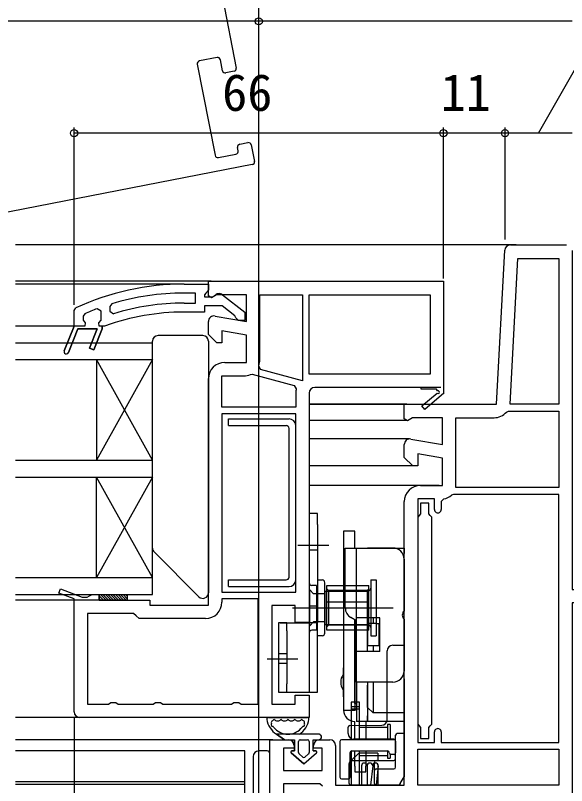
# Model space of a CAD drawing. Units: millimetres, scale not verified. Extents: x -525 to 525, y -783 to 778.
# Drawn here: x 293.5 to 392, y -468.2 to -330.4 of the extents above; entities that cross this region are included whole.
import ezdxf
from ezdxf.enums import TextEntityAlignment as Align

# ---------------------------------------------------------------- set-up
doc = ezdxf.new("R2010")
doc.units = ezdxf.units.MM
doc.header["$LTSCALE"] = 4
for name, color, linetype in [('0-3_YKK_11', 7, 'Continuous'), ('0-4_YKK_12', 2, 'Continuous'), ('0-5_YKK_13', 4, 'Continuous'), ('0-7_YKK_D', 6, 'Continuous')]:
    doc.layers.add(name, color=color, linetype=linetype)
doc.styles.add('ＭＳ ゴシック', font='')
doc.styles.get('ＭＳ ゴシック').set_extended_font_data('MS Gothic')

msp = doc.modelspace()

# ---------------------------------------------------------------- linework, layer by layer
at = {"layer": '0-3_YKK_11'}
for p, q in [((381.949, -371.482), (392, -371.482)), ((343.6, -397.982), (343.6, -400.482)), ((368, -396.982), (366, -396.982)), ((369.5, -396.982), (366, -396.982)), ((308.5, -434.982), (304.5, -434.982)), ((347.8, -459.982), (349.7, -459.982))]:
    msp.add_line(p, q, dxfattribs=at)
for points in [[(393, -372.482), (393, -433.082), (421, -433.082), (421, -436.482), (419.1, -436.482), (418.6, -435.982), (418.1, -435.482), (393, -435.482), (393, -486.482), (391.5, -486.482), (391.5, -498.982), (393, -498.982), (393, -501.482), (389, -501.482), (389, -486.482), (337, -486.482), (337, -484.682), (339, -484.682), (339, -459.982), (342.3, -459.982)], [(364.174, -406.197), (369.8, -407.189), (369.8, -402.382), (364.444, -402.382), (363.576, -402.924), (363, -402.605), (363, -399.982), (379.506, -399.982), (380.95, -372.43)], [(323.633, -378.482), (328.001, -378.482), (328.001, -379.582), (327.563, -380.078), (327.301, -380.376), (327.301, -380.782), (328.701, -380.782), (329.101, -380.582)], [(328, -377.982), (370, -377.982), (370, -397.848), (370.077, -397.982), (366.659, -400.887), (366.141, -400.277), (368.861, -397.966)], [(329.174, -384.197), (334.8, -385.189), (334.8, -380.382), (329.444, -380.382), (328.576, -380.924), (328, -380.605), (328, -377.982)], [(323.633, -381.882), (325.701, -381.882), (325.701, -380.082), (323.633, -380.082)], [(330.517, -380.395), (334.501, -383.507), (334.501, -384.982), (333.399, -384.982), (332.9, -384.506), (332.708, -384.137), (330.462, -382.382), (327.301, -382.382), (327.301, -383.482), (323.633, -383.482)], [(344.8, -380.382), (344.8, -395.761), (337.316, -393.756), (336.983, -393.083)], [(337.2, -391.982), (337.2, -380.382), (344.8, -380.382)], [(305.901, -383.777), (305.601, -384.235), (305.601, -384.907), (305.976, -385.391), (305.901, -385.982), (304.001, -385.982), (302.229, -390.434), (304.001, -385.982), (304.001, -383.2), (304.29, -382.746)], [(302.972, -390.73), (304.663, -386.482), (308.14, -386.482), (306.766, -389.934), (307.509, -390.23), (309.001, -386.482), (309.001, -385.982), (308.501, -385.982), (308.426, -385.391), (308.801, -384.907), (308.801, -384.882), (308.801, -383.346), (308.126, -382.878)], [(310.756, -381.99), (310.401, -382.469), (310.401, -383.306), (311.048, -383.783)], [(330.9, -392.482), (334.8, -392.482), (334.8, -387.626), (330.4, -386.85), (330.4, -388.982), (329.5, -388.982), (328, -387.482), (328, -385.182)], [(309.618, -385.952), (309.447, -385.982), (309.001, -385.982), (309.001, -386.482), (307.509, -390.23), (306.766, -389.934), (308.14, -386.482), (304.663, -386.482), (302.972, -390.73)], [(343.6, -400.482), (330.4, -400.482), (330.4, -394.882), (334.3, -394.882)], [(335.491, -394.626), (335.826, -394.599), (343.332, -396.61), (343.689, -397.207)], [(304, -454.982), (304, -434.793), (301.259, -433.756), (301.541, -433.008), (305.439, -434.482), (306.334, -434.482), (306.767, -434.232), (307.2, -433.982), (308.5, -433.982), (308.5, -434.982), (317.5, -434.982), (317.5, -435.882), (328, -435.882), (328, -395.382)], [(346, -397.982), (346, -438.982), (343.5, -438.982), (343.5, -435.982), (339.3, -435.982), (339.3, -453.582), (343.5, -453.582), (343.5, -451.982), (346, -451.982), (346, -455.982), (305, -455.982)], [(368.926, -397.588), (368.749, -397.282), (366, -397.282), (366, -396.982), (347, -396.982)], [(381.243, -401.358), (381.624, -401.182), (390.6, -401.182), (390.6, -414.882)], [(390.6, -414.882), (372.2, -414.882), (372.2, -402.382), (379.032, -402.382)], [(365.9, -414.482), (369.8, -414.482), (369.8, -409.626), (365.4, -408.85), (365.4, -410.982), (364.5, -410.982), (363, -409.482), (363, -407.182)], [(350.7, -460.982), (350.7, -468.082), (363, -468.082), (363, -417.382)], [(368.4, -418.782), (368.4, -416.882), (365.4, -416.882), (365.4, -460.482), (368.4, -460.482), (368.4, -458.582)], [(370.048, -416.869), (369.6, -417.366), (369.6, -418.782)], [(390.6, -460.482), (390.6, -416.082), (371.8, -416.082), (371.455, -416.22)], [(336.9, -453.582), (336.9, -434.782), (330.4, -434.782), (330.4, -435.382)], [(327.5, -438.282), (315.595, -438.282), (315.097, -437.832), (314.6, -437.382), (306.4, -437.382), (306.4, -453.582), (310.134, -453.582), (310.567, -453.332), (311.433, -453.332), (311.866, -453.582), (318.134, -453.582), (318.567, -453.332), (319.433, -453.332), (319.866, -453.582), (332.134, -453.582), (332.567, -453.332), (333.433, -453.332), (333.866, -453.582), (336.9, -453.582)], [(369.6, -458.582), (369.6, -460.482), (390.6, -460.482)], [(343.3, -460.982), (343.3, -461.482), (341.4, -461.482), (341.4, -465.482), (348.3, -465.482), (348.3, -461.482), (346.8, -461.482), (346.8, -460.982)], [(348.381, -468.264), (347.895, -467.882), (341.4, -467.882), (341.4, -484.082)]]:
    msp.add_lwpolyline(points, dxfattribs=at)
for points in [[(381.91, -399.982), (383.278, -373.882), (390.6, -373.882), (390.6, -399.982)], [(367.6, -394.582), (346, -394.582), (346, -380.382), (367.6, -380.382)], [(330.4, -401.682), (330.4, -433.582), (343.6, -433.582), (343.6, -401.682)], [(367.9, -457.19), (367.9, -420.173), (367.65, -419.878), (367.4, -419.582), (367.4, -417.632), (365.9, -417.632), (365.9, -419.582), (365.65, -419.878), (365.4, -420.173), (365.4, -457.19), (365.65, -457.486), (365.9, -457.782), (365.9, -459.732), (367.4, -459.732), (367.4, -457.782), (367.65, -457.486)], [(390.6, -468.082), (365.4, -468.082), (365.4, -461.682), (390.6, -461.682)]]:
    msp.add_lwpolyline(points, close=True, dxfattribs=at)
for centre, radius, start, end in [((381.949, -372.482), 1, 90, 176.99997), ((323.633, -424.482), 46, 90.00001, 114.86598), ((323.633, -424.482), 44.4, 89.99999, 106.86019), ((329.901, -381.182), 1, 51.91328, 143.13011), ((323.633, -424.482), 44.4, 110.44221, 113.53922), ((323.633, -424.482), 42.6, 89.99999, 107.18277), ((323.633, -424.482), 41, 89.99999, 109.98888), ((329, -385.182), 1, 79.99999, 179.99998), ((302.601, -390.582), 0.4, 158.30059, 338.30061), ((302.601, -390.582), 0.4, 158.30059, 338.30061), ((330.9, -395.382), 2.9, 90.00001, 179.99999), ((334.3, -391.982), 2.9, 337.68615, 359.99999), ((334.3, -391.982), 2.9, 269.99996, 294.25263), ((347, -397.982), 3.4, 166.82613, 179.99998), ((347, -397.982), 1, 90.00001, 179.99999), ((369.051, -397.804), 0.25, 220.35701, 120), ((379.032, -399.482), 2.9, 269.99999, 319.67978), ((364, -407.182), 1, 80.00002, 180), ((365.9, -417.382), 2.9, 90.00001, 179.99999), ((369.8, -414.482), 2.4, 275.9378, 313.60284), ((369, -418.782), 0.6, 179.99999, 0.00001), ((327.5, -435.382), 2.9, 270.00001, 359.99999), ((305, -454.982), 1, 180.00001, 269.99999), ((369, -458.582), 0.6, 359.99999, 180.00001), ((342.3, -460.982), 1, 0.00001, 89.99999), ((347.8, -460.982), 1, 90.00001, 179.99999), ((349.7, -460.982), 1, 0.00001, 89.99999)]:
    msp.add_arc(centre, radius, start, end, dxfattribs=at)
at = {"layer": '0-4_YKK_12'}
for p, q in [((325.234, -300.081), (332.972, -339.835)), ((329.549, -337.954), (326.408, -338.566)), ((330.518, -340.313), (330.136, -338.35)), ((326.013, -339.152), (329.185, -355.446)), ((332.577, -340.421), (331.104, -340.708)), ((333.588, -353.469), (335.061, -353.182)), ((335.647, -353.577), (336.22, -356.522)), ((329.771, -355.842), (332.912, -355.23)), ((333.308, -354.644), (333.193, -354.055)), ((335.825, -357.108), (286.232, -366.744)), ((383.002, -371.482), (293.513, -371.482)), ((328.5, -377.982), (293.513, -377.982)), ((323.633, -378.482), (293.513, -378.482)), ((304.001, -385.982), (293.513, -385.982)), ((293.513, -388.981), (318, -388.981)), ((318, -433.982), (318, -388.981)), ((293.513, -391.982), (318, -391.982)), ((308, -391.982), (308, -409.982)), ((318, -391.982), (308, -409.982)), ((318, -409.982), (308, -391.982)), ((363.447, -402.882), (345.947, -402.882)), ((363.911, -406.183), (345.947, -406.183)), ((293.513, -409.982), (318, -409.982)), ((365.147, -410.982), (345.947, -410.982)), ((293.513, -412.982), (318, -412.982)), ((308, -430.981), (308, -412.982)), ((318, -430.982), (308, -412.982)), ((318, -412.982), (308, -430.982)), ((369.247, -414.482), (345.947, -414.482)), ((293.513, -430.981), (318, -430.982)), ((293.513, -433.982), (318, -433.982)), ((304.5, -434.982), (293.513, -434.982)), ((305, -455.982), (293.513, -455.982)), ((339.5, -459.982), (293.513, -459.982)), ((334.5, -467.482), (293.513, -467.482)), ((334.5, -467.982), (293.513, -467.982))]:
    msp.add_line(p, q, dxfattribs=at)
for points in [[(345.947, -399.982), (363.447, -399.982), (345.947, -399.982)], [(334.5, -477.482), (334.5, -461.982), (293.513, -461.982)]]:
    msp.add_lwpolyline(points, dxfattribs=at)
for centre, start, end in [((326.504, -339.057), 101.01529, 191.01529), ((329.645, -338.445), 11.01529, 101.01529), ((332.481, -339.931), 281.01529, 11.01529), ((331.009, -340.217), 191.01529, 281.01529), ((333.684, -353.959), 101.01529, 191.01529), ((335.156, -353.673), 11.01529, 101.01529), ((332.817, -354.739), 281.01529, 11.01529), ((329.676, -355.351), 191.01529, 281.01529), ((335.729, -356.617), 281.01529, 11.01529)]:
    msp.add_arc(centre, 0.5, start, end, dxfattribs=at)
at = {"layer": '0-5_YKK_13'}
for p, q in [((327, -387.686), (319, -387.686)), ((318, -425.686), (318, -388.686)), ((328, -388.686), (328, -433.686)), ((331.6, -403.78), (331.6, -402.58)), ((331.6, -402.58), (342.4, -402.58)), ((331.6, -403.78), (341.9, -403.78)), ((342.4, -430.88), (342.4, -404.28)), ((343.6, -431.38), (343.6, -403.78)), ((347.5, -421.482), (347.5, -419.482)), ((346, -421.482), (346, -439.082)), ((347.5, -421.482), (347.5, -438.982)), ((354.147, -422.682), (352.147, -422.682)), ((352.147, -422.682), (352.147, -432.682)), ((354.147, -425.682), (354.147, -422.682)), ((344, -425.182), (349.5, -425.182)), ((318.293, -426.393), (326.293, -434.393)), ((347.5, -426.082), (346, -426.082)), ((353.447, -425.682), (354.447, -425.682)), ((354.147, -425.682), (356.447, -425.682)), ((360.947, -425.682), (356.447, -425.682)), ((362.947, -425.682), (362.947, -426.682)), ((362.947, -427.682), (362.947, -426.682)), ((362.947, -427.682), (362.947, -436.968)), ((331.6, -432.58), (331.6, -431.38)), ((331.6, -431.38), (341.9, -431.38)), ((347.3, -432.382), (346.5, -432.382)), ((347.5, -431.382), (348.3, -431.382)), ((348.8, -440.882), (348.8, -431.882)), ((349.15, -432.382), (356.65, -432.382)), ((349.15, -440.382), (349.15, -432.382)), ((356.65, -440.382), (356.65, -432.382)), ((357, -431.382), (358, -431.382)), ((358, -431.382), (358, -441.382)), ((331.6, -432.58), (342.4, -432.58)), ((346.1, -439.582), (346.1, -433.182)), ((346.8, -433.882), (346.1, -433.182)), ((348.8, -433.882), (346.8, -433.882)), ((348.8, -433.382), (348.8, -439.382)), ((349.45, -433.282), (349.15, -432.982)), ((356.35, -433.282), (349.45, -433.282)), ((349.45, -433.282), (349.45, -439.482)), ((352.147, -432.682), (352.147, -454.682)), ((356.35, -433.282), (356.65, -432.982)), ((356.35, -433.282), (356.35, -439.482)), ((308.5, -434.235), (309.247, -434.982)), ((308.5, -434.684), (308.798, -434.982)), ((308.696, -433.982), (309.696, -434.982)), ((309.145, -433.982), (310.145, -434.982)), ((309.594, -433.982), (310.594, -434.982)), ((310.043, -433.982), (311.043, -434.982)), ((310.492, -433.982), (311.492, -434.982)), ((310.941, -433.982), (311.941, -434.982)), ((311.39, -433.982), (312.39, -434.982)), ((311.839, -433.982), (312.839, -434.982)), ((312.288, -433.982), (313.288, -434.982)), ((312.737, -433.982), (313.5, -434.745)), ((313.186, -433.982), (313.5, -434.296)), ((343, -436.382), (361, -436.382)), ((347.5, -436.082), (346, -436.082)), ((356.65, -435.347), (349.15, -435.347)), ((340.8, -439.082), (346, -439.082)), ((342, -440.482), (342, -439.082)), ((346, -439.082), (346, -451.482)), ((347.5, -439.082), (346, -439.082)), ((346.8, -438.882), (346.1, -439.582)), ((348.8, -438.882), (346.8, -438.882)), ((347.5, -451.482), (347.5, -438.982)), ((354.447, -438.682), (353.447, -438.105)), ((354.147, -438.509), (354.147, -454.682)), ((356.447, -438.182), (354.447, -438.182)), ((354.447, -444.182), (354.447, -438.182)), ((356.447, -439.182), (356.447, -438.182)), ((356.447, -444.182), (356.447, -438.182)), ((356.447, -439.182), (356.447, -443.182)), ((357.935, -439.182), (356.447, -439.182)), ((357.447, -438.182), (357.447, -439.182)), ((357.935, -439.182), (358.447, -439.182)), ((358.447, -439.182), (358.447, -443.182)), ((362.947, -438.396), (362.947, -447.682)), ((340.5, -440.482), (340.5, -449.982)), ((342, -440.482), (342, -449.982)), ((349.45, -439.482), (349.15, -439.782)), ((356.65, -440.382), (349.15, -440.382)), ((356.35, -439.482), (349.45, -439.482)), ((356.35, -439.482), (356.65, -439.782)), ((348.3, -441.382), (347.5, -441.382)), ((354.147, -440.902), (354.447, -440.899)), ((357.935, -443.182), (356.447, -443.182)), ((356.447, -444.182), (356.447, -443.182)), ((357.447, -443.182), (357.447, -444.182)), ((358.447, -443.182), (357.935, -443.182)), ((360.947, -443.082), (362.947, -443.082)), ((362.947, -449.082), (362.947, -443.082)), ((342, -444.616), (340.5, -444.616)), ((354.447, -449.682), (354.447, -444.182)), ((356.447, -444.182), (354.447, -444.182)), ((358.647, -444.182), (356.447, -444.182)), ((338.5, -445.482), (344, -445.482)), ((342, -446.348), (340.5, -446.348)), ((354.147, -452.182), (354.147, -447.182)), ((362.947, -450.182), (362.947, -447.682)), ((340.5, -449.982), (340.5, -451.482)), ((342, -451.482), (342, -449.982)), ((356.447, -449.682), (354.447, -449.682)), ((354.447, -449.682), (354.447, -456.682)), ((360.947, -449.682), (356.447, -449.682)), ((356.447, -449.682), (356.447, -456.682)), ((357.447, -449.682), (357.447, -450.182)), ((357.447, -450.182), (357.447, -455.182)), ((362.947, -449.082), (362.947, -455.882)), ((362.947, -450.182), (362.947, -455.182)), ((340.5, -451.482), (342, -451.482)), ((340.8, -451.482), (346, -451.482)), ((346, -451.482), (347.5, -451.482)), ((352.147, -452.282), (352.047, -452.282)), ((353.5, -453.999), (355, -453.999)), ((353.5, -454.451), (355, -454.451)), ((354.147, -453.462), (354.447, -453.464)), ((355, -459.982), (355, -453.275)), ((356.447, -454.182), (356.447, -455.682)), ((352.147, -454.682), (354.147, -454.682)), ((362.947, -455.182), (357.447, -455.182)), ((362.947, -455.182), (362.947, -455.682)), ((362.947, -455.682), (362.947, -456.682)), ((362.947, -455.882), (362.947, -458.882)), ((338.736, -455.981), (345.664, -455.981)), ((340.136, -456.581), (340.568, -456.581)), ((341.368, -456.581), (341.8, -456.581)), ((342.6, -456.581), (343.032, -456.581)), ((343.832, -456.581), (344.264, -456.581)), ((354.147, -459.982), (354.147, -456.682)), ((356.447, -456.682), (354.447, -456.682)), ((356.147, -456.682), (356.147, -459.982)), ((360.5, -457.275), (360, -457.275)), ((360, -457.275), (360, -459.982)), ((360.5, -457.275), (360.5, -459.982)), ((352.947, -458.487), (352.947, -457.74)), ((352.947, -458.882), (352.947, -458.487)), ((353.244, -457.44), (358.956, -457.391)), ((360, -457.775), (355, -457.775)), ((355, -459.982), (355, -457.775)), ((347.701, -458.982), (340.151, -458.982)), ((341.6, -459.982), (343.4, -459.982)), ((341.6, -459.982), (343.4, -459.982)), ((343.4, -459.982), (343.4, -461.982)), ((343.4, -461.982), (343.4, -459.982)), ((344.4, -459.982), (345.7, -459.982)), ((344.4, -459.982), (345.7, -459.982)), ((346.7, -459.982), (347.7, -459.982)), ((346.7, -461.982), (346.7, -459.982)), ((346.7, -459.982), (347.7, -459.982)), ((346.7, -461.982), (346.7, -459.982)), ((361.2, -459.982), (351.8, -459.982)), ((361.147, -459.882), (353.947, -459.882)), ((361.447, -463.882), (361.447, -459.182)), ((362.947, -458.882), (361.747, -458.882)), ((362.947, -458.882), (362.947, -463.882)), ((344.1, -462.282), (344.1, -460.282)), ((344.1, -462.282), (344.1, -460.282)), ((346, -460.282), (346, -462.282)), ((346, -460.282), (346, -462.282)), ((351.5, -460.282), (351.5, -466.682)), ((361.5, -462.282), (361.5, -460.282)), ((338.5, -461.982), (337, -461.982)), ((339, -462.982), (339, -462.482)), ((342.771, -462.338), (345.05, -464.282)), ((345.05, -464.282), (342.771, -462.338)), ((343.4, -461.982), (342.902, -461.982)), ((342.902, -461.982), (343.4, -461.982)), ((344.855, -463.064), (344.205, -462.51)), ((344.855, -463.064), (344.205, -462.51)), ((345.05, -464.282), (347.329, -462.338)), ((345.05, -464.282), (347.329, -462.338)), ((345.895, -462.51), (345.245, -463.064)), ((345.245, -463.064), (345.895, -462.51)), ((347.198, -461.982), (346.7, -461.982)), ((346.7, -461.982), (347.198, -461.982)), ((353.3, -466.682), (353.3, -462.282)), ((353.459, -463.77), (354.759, -462.47)), ((353.5, -461.999), (353.5, -468.082)), ((353.6, -461.982), (360, -461.982)), ((354.147, -464.682), (354.147, -461.982)), ((358.247, -462.382), (354.971, -462.382)), ((355, -468.082), (355, -461.982)), ((355, -462.775), (355, -461.982)), ((355, -462.775), (360, -462.775)), ((356.147, -461.982), (356.147, -464.682)), ((358.247, -462.382), (358.247, -463.682)), ((360, -461.982), (360, -463.275)), ((360.5, -462.564), (360.5, -463.275)), ((361.2, -462.582), (360.6, -462.582)), ((336, -462.982), (336, -483.482)), ((339, -483.482), (339, -462.982)), ((353.147, -467.782), (353.147, -464.206)), ((353.235, -463.994), (353.459, -463.77)), ((353.671, -463.682), (355.132, -463.682)), ((355.132, -463.682), (356.658, -463.682)), ((356.658, -463.682), (357.947, -463.682)), ((357.647, -467.782), (357.647, -463.982)), ((357.947, -463.682), (361.147, -463.682)), ((360, -463.275), (360.5, -463.275)), ((361.447, -464.882), (361.447, -463.882)), ((362.947, -463.882), (362.947, -466.582)), ((354.147, -464.682), (354.147, -465.682)), ((355.35, -464.638), (355.35, -468.082)), ((356.35, -464.638), (356.35, -468.082)), ((357.35, -464.638), (356.945, -468.082)), ((358.35, -464.638), (357.945, -468.082)), ((357.947, -465.182), (361.147, -465.182)), ((358.35, -468.082), (358.35, -464.638)), ((362.254, -467.782), (362.947, -466.582)), ((351.8, -466.982), (353, -466.982)), ((355.132, -468.082), (353.447, -468.082)), ((356.658, -468.082), (355.132, -468.082)), ((357.947, -468.082), (356.658, -468.082)), ((362.081, -468.082), (357.947, -468.082)), ((362.254, -467.782), (362.081, -468.082))]:
    msp.add_line(p, q, dxfattribs=at)
for points in [[(347.5, -419.482), (346, -419.482), (346, -421.482)], [(352.447, -436.372), (352.447, -425.682), (353.447, -425.682)], [(354.447, -438.182), (354.447, -425.682), (356.447, -425.682)], [(356.447, -425.682), (360.947, -425.682), (362.947, -425.682)], [(362.947, -447.682), (362.947, -438.396), (362.947, -436.968), (362.947, -427.682)], [(347.3, -432.382), (347.3, -440.382), (346.5, -440.382)], [(357, -431.382), (357, -441.382), (358, -441.382)], [(348.8, -433.382), (349.15, -433.382), (356.5, -433.382)], [(342, -439.082), (340.5, -439.082), (340.5, -440.482)], [(348.8, -439.382), (349.15, -439.382), (356.5, -439.382)], [(354.147, -445.902), (354.147, -445.75), (354.147, -438.509)], [(358.647, -444.182), (358.647, -438.182), (356.447, -438.182)], [(359.947, -456.391), (359.947, -449.082), (359.947, -444.082)], [(354.147, -453.462), (354.147, -445.902), (354.447, -445.899)], [(352.147, -447.082), (352.047, -447.082), (352.047, -452.282)], [(357.447, -455.182), (356.447, -454.182), (356.447, -450.182)], [(355, -453.275), (353.5, -453.275), (353.5, -459.982)], [(362.947, -456.682), (356.447, -456.682), (356.447, -455.682)], [(340.151, -458.982), (341.6, -459.982), (340.151, -458.982)], [(354.147, -465.682), (356.147, -465.682), (356.147, -464.682)]]:
    msp.add_lwpolyline(points, dxfattribs=at)
msp.add_lwpolyline([(313.5, -433.982), (313.5, -434.982), (308.5, -434.982), (308.5, -433.982)], close=True, dxfattribs=at)
for centre, radius, start, end in [((319, -388.686), 1, 90, 180), ((327, -388.686), 1, 0, 90), ((342.4, -403.78), 1.2, 0, 90), ((341.9, -404.28), 0.5, 0, 90), ((319, -425.686), 1, 180, 225), ((360.947, -427.682), 2, 0, 90), ((341.9, -430.88), 0.5, 270, 0), ((342.4, -431.38), 1.2, 270, 0), ((346.5, -431.882), 0.5, 180, 270), ((348.3, -431.882), 0.5, 0, 90), ((327, -433.686), 1, 225, 0), ((356.5, -432.882), 0.5, 270, 287.45761), ((356.5, -432.882), 0.5, 287.45761, 0), ((354.447, -436.372), 2, 180, 240), ((363.647, -437.682), 1, 134.427, 225.573), ((356.5, -439.882), 0.5, 72.54239, 90), ((356.5, -439.882), 0.5, 0, 72.54239), ((346.5, -440.882), 0.5, 90, 180), ((348.3, -440.882), 0.5, 270, 0), ((360.947, -444.082), 1, 90, 180), ((360.947, -447.682), 2, 270, 0), ((354.147, -449.682), 2.5, 147.14012, 212.85988), ((354.147, -454.682), 2, 180, 270), ((354.147, -456.682), 2, 81.37307, 90), ((338.736, -456.281), 0.3, 90, 188.20609), ((342.2, -455.782), 3.8, 188.20609, 237.36313), ((339.517, -456.881), 0.3, 110.02209, 202.28177), ((339.429, -457.382), 0.2, 153.36701, 266.63299), ((342.2, -455.782), 3.2, 202.28177, 203.14776), ((338.982, -457.158), 0.3, 333.36701, 23.14776), ((339.311, -456.318), 0.3, 290.02209, 328.16514), ((339.736, -456.581), 0.2, 36.8699, 148.16514), ((340.136, -456.281), 0.3, 216.8699, 270), ((340.568, -456.281), 0.3, 270, 323.1301), ((340.968, -456.581), 0.2, 36.8699, 143.1301), ((341.368, -456.281), 0.3, 216.8699, 270), ((341.8, -456.281), 0.3, 270, 323.1301), ((342.2, -456.581), 0.2, 36.8699, 143.1301), ((342.6, -456.281), 0.3, 216.8699, 270), ((343.032, -456.281), 0.3, 270, 323.1301), ((343.432, -456.581), 0.2, 36.8699, 143.1301), ((343.832, -456.281), 0.3, 216.8699, 270), ((342.2, -455.782), 3.8, 302.63687, 351.79391), ((344.264, -456.281), 0.3, 270, 323.1301), ((344.664, -456.581), 0.2, 31.83486, 143.1301), ((345.089, -456.318), 0.3, 211.83486, 249.97791), ((344.971, -457.382), 0.2, 273.36701, 26.63299), ((344.883, -456.881), 0.3, 337.71823, 69.97791), ((345.418, -457.158), 0.3, 156.85224, 206.63299), ((342.2, -455.782), 3.2, 336.85224, 337.71823), ((345.664, -456.281), 0.3, 351.79391, 90), ((358.947, -456.391), 1, 270.5, 0), ((339.399, -457.881), 0.3, 36.85224, 86.63299), ((342.2, -455.782), 3.2, 216.85224, 323.14776), ((345.001, -457.881), 0.3, 93.36701, 143.14776), ((353.247, -457.74), 0.3, 90.5, 180), ((344.4, -460.282), 0.3, 90, 180), ((344.4, -460.282), 0.3, 90, 180), ((345.7, -460.282), 0.3, 0, 90), ((345.7, -460.282), 0.3, 0, 90), ((347.7, -459.482), 0.5, 270, 90.11459), ((347.7, -459.482), 0.5, 270.00002, 270.11467), ((347.701, -459.482), 0.5, 270.11462, 89.88538), ((351.8, -460.282), 0.3, 90, 180), ((353.947, -458.882), 1, 180, 270), ((361.147, -460.182), 0.3, 0, 90), ((361.2, -460.282), 0.3, 0, 90), ((361.747, -459.182), 0.3, 90, 180), ((337, -462.982), 1, 90, 180), ((338.5, -462.482), 0.5, 0, 90), ((342.902, -462.184), 0.202, 90.00003, 229.53622), ((342.902, -462.184), 0.202, 90, 229.53619), ((344.4, -462.282), 0.3, 180, 229.53619), ((344.4, -462.282), 0.3, 180, 229.53619), ((345.7, -462.282), 0.3, 310.46381, 0), ((345.7, -462.282), 0.3, 310.46381, 0), ((347.198, -462.184), 0.202, 310.46381, 90), ((347.198, -462.184), 0.202, 310.46381, 90), ((353.6, -462.282), 0.3, 90, 180), ((354.971, -462.682), 0.3, 90, 135), ((360, -462.282), 0.3, 0, 90), ((360.6, -462.282), 0.3, 180, 270), ((361.2, -462.282), 0.3, 270, 0), ((345.05, -462.836), 0.3, 229.53619, 310.46381), ((345.05, -462.836), 0.3, 229.53619, 310.46381), ((353.447, -464.206), 0.3, 135, 180), ((353.671, -463.982), 0.3, 90, 135), ((355.85, -464.638), 0.5, 0, 180), ((356.85, -464.638), 0.5, 0, 180), ((357.85, -464.638), 0.5, 0, 180), ((357.947, -463.982), 0.3, 90, 180), ((361.147, -463.382), 0.3, 270, 0), ((357.947, -465.482), 0.3, 90, 180), ((361.147, -464.882), 0.3, 270, 0), ((351.8, -466.682), 0.3, 180, 270), ((353, -466.682), 0.3, 270, 0), ((353.447, -467.782), 0.3, 180, 270), ((357.947, -467.782), 0.3, 180, 270)]:
    msp.add_arc(centre, radius, start, end, dxfattribs=at)
at = {"layer": '0-7_YKK_D'}
for p, q in [((337, -484.182), (337, -281.575)), ((337, -484.182), (337, -330.482)), ((337, -484.182), (337, -330.482)), ((337, -331.482), (230.382, -331.482)), ((393, -331.482), (337, -331.482)), ((304.001, -382.2), (304.001, -350.482)), ((370, -377.482), (370, -350.482)), ((370, -377.482), (370, -350.482)), ((381, -370.482), (381, -350.482)), ((381, -370.482), (381, -350.482)), ((370, -351.482), (304.001, -351.482)), ((381, -351.482), (370, -351.482)), ((393, -351.482), (381, -351.482)), ((304, -455.982), (304, -686.482))]:
    msp.add_line(p, q, dxfattribs=at)
msp.add_lwpolyline([(387, -351.482), (398.407, -331.482), (413.453, -331.482)], dxfattribs=at)
for centre in [(337, -331.482), (337, -331.482), (304.001, -351.482), (370, -351.482), (370, -351.482), (381, -351.482), (381, -351.482)]:
    msp.add_circle(centre, 0.637, dxfattribs=at)

# ---------------------------------------------------------------- texts
at = {"layer": '0-7_YKK_D', "style": 'ＭＳ ゴシック'}
for s, p in [('66', (330.455, -349.482)), ('11', (369.491, -349.482))]:
    msp.add_text(s, height=6.598, dxfattribs=at).set_placement(p, align=Align.BOTTOM_LEFT)

doc.saveas('drawing.dxf')
